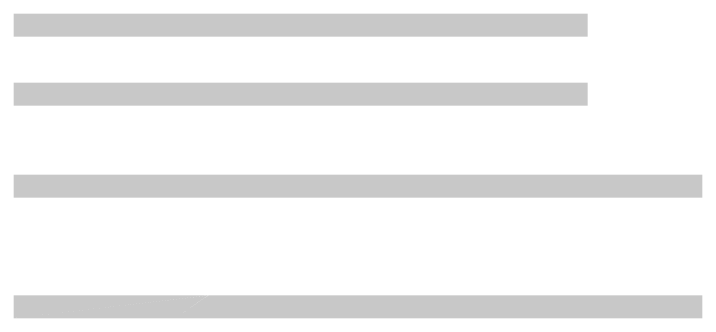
# Model space of a CAD drawing. Header units: millimetres. Extents: x 300333 to 474890, y -562303 to 3203267.
# Drawn here: x 300333 to 312333, y 1800547 to 1805847 of the extents above; entities that cross this region are included whole.
import ezdxf

# ---------------------------------------------------------------- set-up
doc = ezdxf.new("R2010")
doc.units = ezdxf.units.MM
doc.header["$LTSCALE"] = 1000
doc.header["$MEASUREMENT"] = 0
doc.layers.add('QHC-排水', color=7, linetype='Continuous')
pattern_1 = [(50, (154341.82, 1768610.43), (182.18467, -15.93909), [19.05, -209.55]), (355, (154341.82, 1768610.43), (-35.24342, 191.05685), [15.24, -167.64058]), (100.45144, (154357, 1768609.1), (146.94125, 175.11775), [16.19, -178.09024]), (46.1842, (154341.82, 1768661.23), (271.07904, -42.04233), [28.575, -314.325]), (96.63556, (154364.41, 1768657.73), (237.40413, 247.42612), [24.285, -267.1356]), (351.18415, (154341.82, 1768661.23), (237.40413, 247.42612), [22.85997, -251.45973]), (21, (154367.22, 1768648.53), (151.61439, -102.2652), [19.05, -209.55]), (326, (154367.22, 1768648.53), (61.80203, 184.18797), [15.24, -167.64]), (71.45144, (154379.86, 1768640.01), (213.41642, 81.92277), [16.19, -178.08994]), (37.5, (154341.824, 1768610.434), (3.088603, 84.55504), [0, -165.608, 0, -170.18, 0, -168.275]), (7.5, (154341.82, 1768610.43), (66.81966, 100.180575), [0, -97.028, 0, -161.798, 0, -64.135]), (327.5, (154285.18, 1768610.434), (135.590595, -5.728744), [0, -63.5, 0, -198.12, 0, -262.89]), (317.5, (154259.78, 1768610.43), (148.12918, 25.42649), [0, -82.55, 0, -131.572, 0, -186.69])]

msp = doc.modelspace()

# ---------------------------------------------------------------- hatches: boundary and pattern name
at = {"layer": 'QHC-排水'}
h = msp.add_hatch(dxfattribs=at)
h.set_pattern_fill('AR-CONC', style=0)
h.set_pattern_definition(pattern_1)
edge = h.paths.add_edge_path()
edge.add_line((310333, 1805447), (300333, 1805447))
edge.add_line((300333, 1805847), (310333, 1805847))
h = msp.add_hatch(dxfattribs=at)
h.set_pattern_fill('AR-CONC', style=0)
h.set_pattern_definition(pattern_1)
edge = h.paths.add_edge_path()
edge.add_line((310333, 1804247), (300333, 1804247))
edge.add_line((300333, 1804647), (310333, 1804647))
h = msp.add_hatch(dxfattribs=at)
h.set_pattern_fill('AR-CONC', style=0)
h.set_pattern_definition(pattern_1)
edge = h.paths.add_edge_path()
edge.add_line((312333, 1802647), (300333, 1802647))
edge.add_line((300333, 1803047), (312333, 1803047))
h = msp.add_hatch(dxfattribs=at)
h.set_pattern_fill('AR-CONC', style=0)
h.set_pattern_definition([(50, (154341.82, 1768492.43), (182.18467, -15.93909), [19.05, -209.55]), (355, (154341.82, 1768492.43), (-35.24342, 191.05685), [15.24, -167.64058]), (100.45144, (154357, 1768491.1), (146.94125, 175.11775), [16.19, -178.09024]), (46.1842, (154341.82, 1768543.23), (271.07904, -42.04233), [28.575, -314.325]), (96.63556, (154364.41, 1768539.73), (237.40413, 247.42612), [24.285, -267.1356]), (351.18415, (154341.82, 1768543.23), (237.40413, 247.42612), [22.85997, -251.45973]), (21, (154367.22, 1768530.53), (151.61439, -102.2652), [19.05, -209.55]), (326, (154367.22, 1768530.53), (61.80203, 184.18797), [15.24, -167.64]), (71.45144, (154379.86, 1768522.01), (213.41642, 81.92277), [16.19, -178.08994]), (37.5, (154341.824, 1768492.434), (3.088603, 84.55504), [0, -165.608, 0, -170.18, 0, -168.275]), (7.5, (154341.82, 1768492.43), (66.81966, 100.180575), [0, -97.028, 0, -161.798, 0, -64.135]), (327.5, (154285.18, 1768492.434), (135.590595, -5.728744), [0, -63.5, 0, -198.12, 0, -262.89]), (317.5, (154259.78, 1768492.43), (148.12918, 25.42649), [0, -82.55, 0, -131.572, 0, -186.69])])
edge = h.paths.add_edge_path()
edge.add_line((312333, 1800947), (312333, 1800547))
edge.add_line((300333, 1800947), (312333, 1800947))
edge.add_line((312333, 1800547), (300333, 1800547))
edge.add_line((303729, 1800943), (303727, 1800947))
edge.add_line((303156, 1800558), (303139, 1800547))
edge.add_line((303732, 1800947), (303729, 1800944))
edge.add_line((300333, 1800547), (300333, 1800947))

doc.saveas('drawing.dxf')
